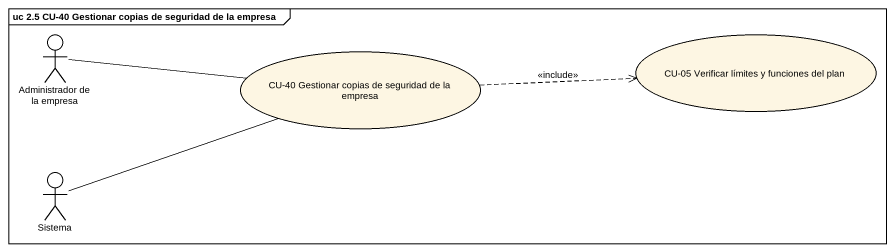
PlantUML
@startuml
mainframe uc 2.5 CU-40 Gestionar copias de seguridad de la empresa
actor "Administrador de la empresa" as Administrador_de_la_empresa
usecase "CU-05 Verificar límites y funciones del plan" as CU_05_Verificar_límites_y
usecase "CU-40 Gestionar copias de seguridad de la empresa" as CU_40_Gestionar_copias_de
actor Sistema
Administrador_de_la_empresa -right- CU_40_Gestionar_copias_de
CU_40_Gestionar_copias_de .right.> CU_05_Verificar_límites_y : <<include>>
Sistema -right- CU_40_Gestionar_copias_de
@enduml
